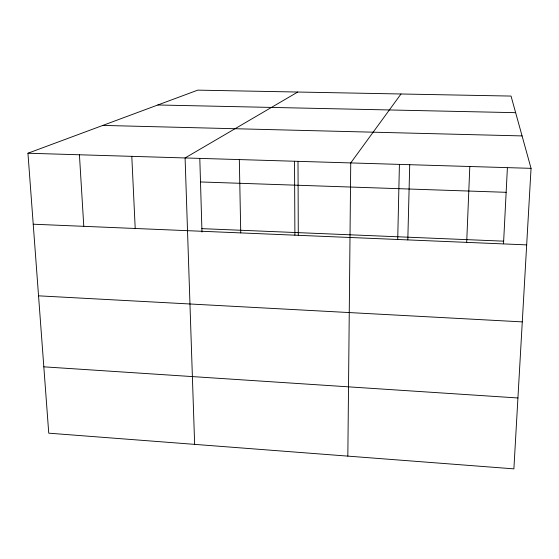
<?xml version="1.0" encoding="UTF-8"?>
<svg xmlns="http://www.w3.org/2000/svg" width="559" height="559" viewBox="0 0 559 559"><rect width="100%" height="100%" fill="white"/><g stroke="black" fill="none" stroke-linecap="round" stroke-linejoin="round"><path stroke-width="0.84" d="M347.838 456.123L350.738 162.928L401.006 93.989M397.715 239.315L399.406 164.891M407.811 239.902L409.719 164.702M466.695 242.375L469.812 166.505M503.526 243.752L507.376 168.147M531.05 168.343L513.882 468.861L48.752 433.176L27.95 153.229L197.788 90.139L511.045 96.071L531.05 168.343L27.95 153.229M297.744 92.032L185.092 157.952L194.644 444.37M157.827 104.98L515.643 112.673M102.828 125.412L522.078 135.921M200.492 181.954L506.147 192.31M201.876 228.645L503.659 241.167M33.226 224.208L526.676 244.884M38.543 295.83L522.281 321.886M43.819 366.83L517.927 397.973M79.427 154.773L83.787 226.325M131.798 156.345L135.208 228.477M199.815 158.875L201.974 232.069M239.329 159.581L240.74 232.9M298.01 161.837L298.296 235.248M294.537 161.237L294.893 235.171"/></g></svg>
